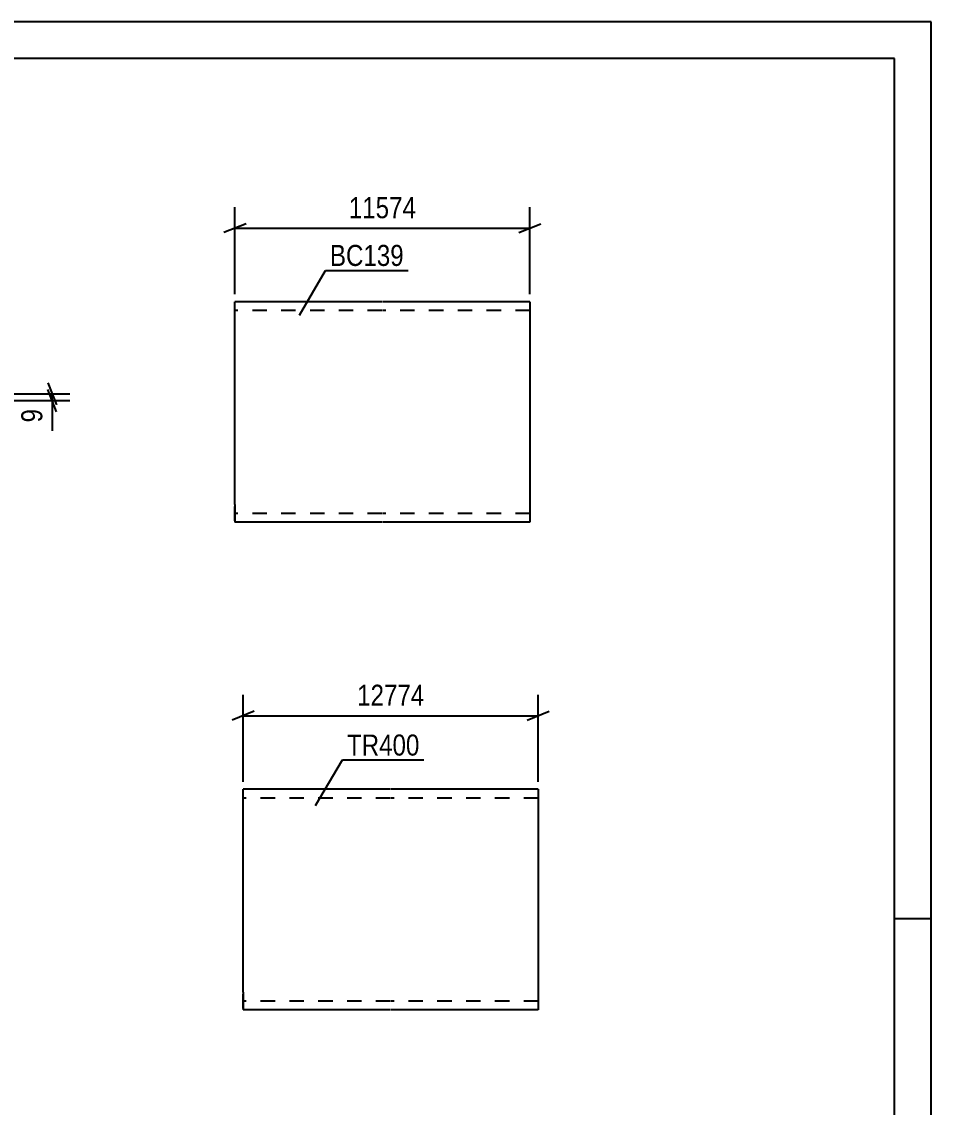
# Model space of a CAD drawing. Header units: millimetres. Extents: x 0 to 594, y 0 to 420.
# Drawn here: x 470.3 to 594, y 272.4 to 420 of the extents above; entities that cross this region are included whole.
import ezdxf

# ---------------------------------------------------------------- set-up
doc = ezdxf.new("R2010")
doc.units = ezdxf.units.MM
doc.linetypes.add('DXK_LINE_DOT2', pattern=[3.9198, 1.9599, -1.9599])
doc.styles.add('Arial Narrow', font='ARIALN.TTF', dxfattribs={"height": 0.2})

# ---------------------------------------------------------------- blocks, each defined once
blk = doc.blocks.new('Unknown-348431186-1135')
at = {"color": 5, "linetype": 'Continuous'}
for p, q in [((594, 420), (0, 420)), ((594, 0), (594, 420)), ((589, 415), (5, 415)), ((589, 5), (589, 415)), ((594, 298), (589, 298))]:
    blk.add_line(p, q, dxfattribs=at)
blk = doc.blocks.new('Part-348431186-11099 - 11098')
at = {"color": 2, "linetype": 'Continuous'}
for p, q in [((519.32, 381.93), (499.32, 381.93)), ((499.32, 354.33), (499.32, 381.93)), ((539.42, 381.93), (519.42, 381.93)), ((539.42, 381.93), (539.42, 351.93)), ((499.32, 354.33), (499.32, 351.93)), ((519.32, 351.93), (499.32, 351.93)), ((539.42, 351.93), (519.42, 351.93))]:
    blk.add_line(p, q, dxfattribs=at)
at = {"color": 7, "linetype": 'DXK_LINE_DOT2'}
for p, q in [((519.32, 380.73), (499.32, 380.73)), ((539.42, 380.73), (519.42, 380.73)), ((499.32, 352.11), (499.32, 354.33)), ((499.32, 353.13), (499.32, 353.22)), ((519.32, 353.13), (499.32, 353.13)), ((539.42, 353.13), (519.42, 353.13)), ((539.42, 353.13), (539.42, 353.22))]:
    blk.add_line(p, q, dxfattribs=at)
blk = doc.blocks.new('Part-348431186-11116 - 11115')
at = {"color": 2, "linetype": 'Continuous'}
for p, q in [((520.45, 315.63), (500.45, 315.63)), ((500.45, 288.03), (500.45, 315.63)), ((540.55, 315.63), (520.55, 315.63)), ((540.55, 315.63), (540.55, 285.63)), ((500.45, 288.03), (500.45, 285.63)), ((520.45, 285.63), (500.45, 285.63)), ((540.55, 285.63), (520.55, 285.63))]:
    blk.add_line(p, q, dxfattribs=at)
at = {"color": 7, "linetype": 'DXK_LINE_DOT2'}
for p, q in [((520.45, 314.43), (500.45, 314.43)), ((540.55, 314.43), (520.55, 314.43)), ((500.45, 285.81), (500.45, 288.03)), ((500.45, 286.83), (500.45, 286.92)), ((520.45, 286.83), (500.45, 286.83)), ((540.55, 286.83), (520.55, 286.83)), ((540.55, 286.83), (540.55, 286.92))]:
    blk.add_line(p, q, dxfattribs=at)
blk = doc.blocks.new('StraightDimension-348431186-12153 - 11359')
at = {"color": 7, "linetype": 'Continuous'}
for p, q in [((473.87, 370.9), (475.07, 367.9)), ((463.82, 369.4), (476.87, 369.4)), ((475.07, 366.97), (473.87, 369.97)), ((474.47, 368.47), (474.47, 369.4)), ((460.31, 368.47), (476.87, 368.47)), ((474.47, 368.47), (474.47, 364.39)), ((474.47, 368.47), (474.47, 364.39))]:
    blk.add_line(p, q, dxfattribs=at)
at = {"color": 0}
blk.add_wipeout([(473.72, 367.94), (469.52, 367.94), (469.52, 364.91), (473.72, 364.91)], dxfattribs=at)
at = {"color": 3, "style": 'Arial Narrow'}
blk.add_text('9', height=2.86, rotation=90.0002, dxfattribs=at).set_placement((473.12, 365.51))
blk = doc.blocks.new('StraightDimension-348431186-11626 - 11098')
at = {"color": 7, "linetype": 'Continuous'}
for p, q in [((499.32, 382.93), (499.32, 394.78)), ((539.42, 382.93), (539.42, 394.78)), ((500.82, 392.53), (497.82, 391.33)), ((499.32, 391.93), (539.42, 391.93)), ((537.92, 391.33), (540.92, 392.53))]:
    blk.add_line(p, q, dxfattribs=at)
at = {"color": 0}
blk.add_wipeout([(524.54, 392.68), (524.54, 396.88), (514.2, 396.88), (514.2, 392.68)], dxfattribs=at)
at = {"color": 3, "style": 'Arial Narrow'}
blk.add_text('11574', height=2.863, dxfattribs=at).set_placement((514.8, 393.28))
blk = doc.blocks.new('StraightDimension-348431186-11674 - 11115')
at = {"color": 7, "linetype": 'Continuous'}
for p, q in [((500.45, 316.63), (500.45, 328.48)), ((540.55, 316.63), (540.55, 328.48)), ((501.95, 326.23), (498.95, 325.03)), ((500.45, 325.63), (540.55, 325.63)), ((539.05, 325.03), (542.05, 326.23))]:
    blk.add_line(p, q, dxfattribs=at)
at = {"color": 0}
blk.add_wipeout([(525.67, 326.38), (525.67, 330.58), (515.33, 330.58), (515.33, 326.38)], dxfattribs=at)
at = {"color": 3, "style": 'Arial Narrow'}
blk.add_text('12774', height=2.863, dxfattribs=at).set_placement((515.93, 326.98))
blk = doc.blocks.new('Mark-348431186-12277 - 11098')
at = {"color": 0}
blk.add_wipeout([(522.28, 386.79), (522.28, 389.79), (512.23, 389.79), (512.23, 386.79)], dxfattribs=at)
blk.add_wipeout([(522.28, 386.79), (522.28, 389.79), (512.23, 389.79), (512.23, 386.79)], dxfattribs=at)
at = {"color": 30, "linetype": 'Continuous'}
for p, q in [((508.09, 380.11), (511.63, 386.19)), ((511.63, 386.19), (522.88, 386.19))]:
    blk.add_line(p, q, dxfattribs=at)
at = {"color": 3, "style": 'Arial Narrow'}
blk.add_text('BC139', height=2.863, dxfattribs=at).set_placement((512.23, 386.79))
blk = doc.blocks.new('Mark-348431186-12284 - 11115')
at = {"color": 0}
blk.add_wipeout([(524.41, 320.21), (524.41, 323.21), (514.55, 323.21), (514.55, 320.21)], dxfattribs=at)
blk.add_wipeout([(524.41, 320.21), (524.41, 323.21), (514.55, 323.21), (514.55, 320.21)], dxfattribs=at)
at = {"color": 30, "linetype": 'Continuous'}
for p, q in [((510.27, 313.41), (513.95, 319.61)), ((513.95, 319.61), (525.01, 319.61))]:
    blk.add_line(p, q, dxfattribs=at)
at = {"color": 3, "style": 'Arial Narrow'}
blk.add_text('TR400', height=2.863, dxfattribs=at).set_placement((514.55, 320.21))

msp = doc.modelspace()

# ---------------------------------------------------------------- block references
for name in ['Unknown-348431186-1135', 'Part-348431186-11099 - 11098', 'Part-348431186-11116 - 11115']:
    msp.add_blockref(name, (0, 0))

# ---------------------------------------------------------------- next in the draw order: block references
for name in ['StraightDimension-348431186-11626 - 11098', 'StraightDimension-348431186-12153 - 11359', 'StraightDimension-348431186-11674 - 11115']:
    msp.add_blockref(name, (0, 0))

# ---------------------------------------------------------------- next in the draw order: block references
for name in ['Mark-348431186-12277 - 11098', 'Mark-348431186-12284 - 11115']:
    msp.add_blockref(name, (0, 0))

doc.saveas('drawing.dxf')
